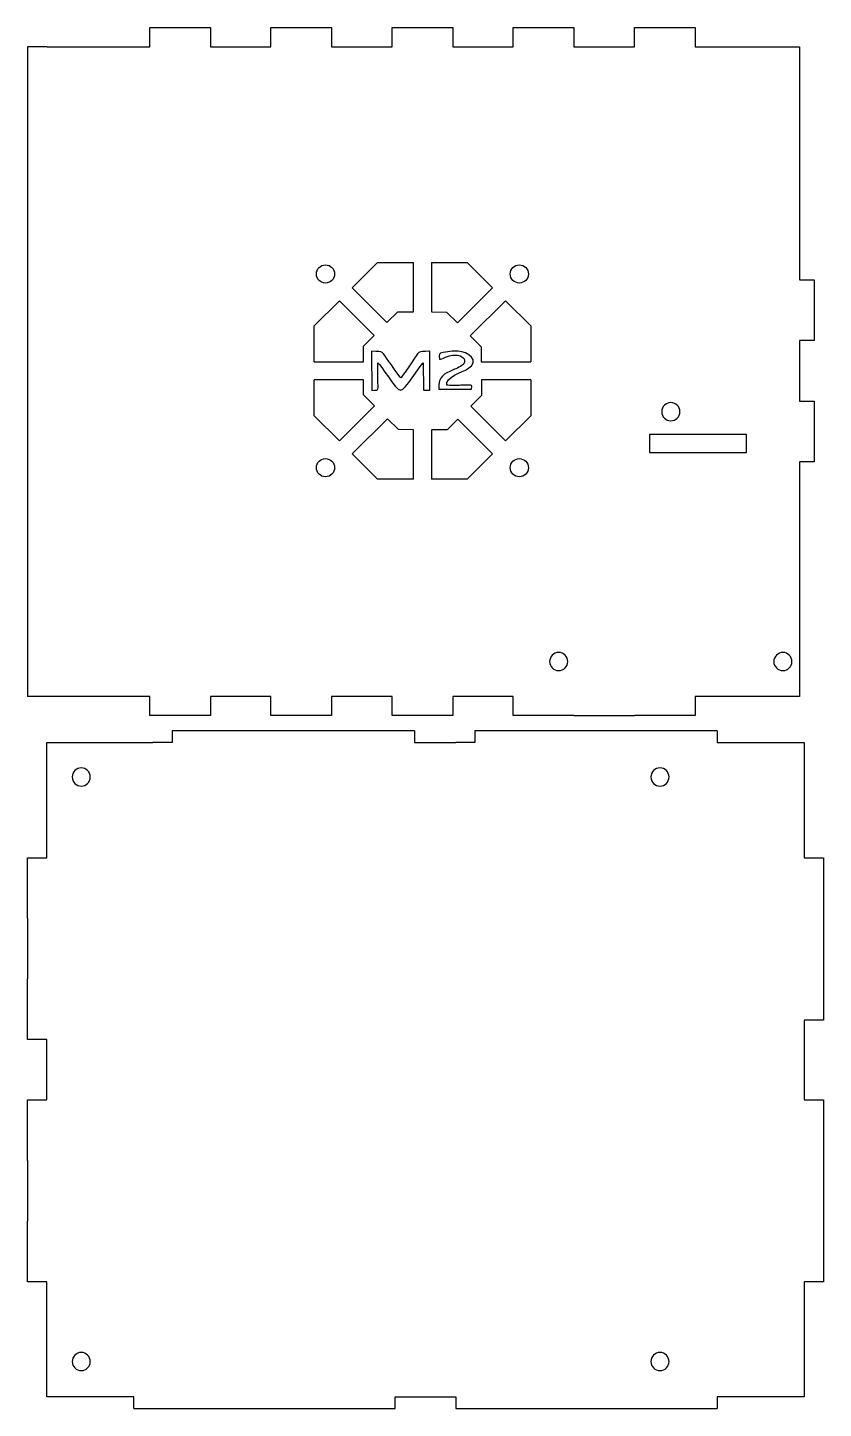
# Model space of a CAD drawing. Extents: x -24.1 to -10.2, y -0.6 to 8.4.
# Drawn here: x -24.07 to -18.9, y -0.6 to 8.37 of the extents above; entities that cross this region are included whole.
import ezdxf

# ---------------------------------------------------------------- set-up
doc = ezdxf.new("R2010")
doc.units = 0
doc.layers.add('LAYER_1', color=7, linetype='CONTINUOUS')

msp = doc.modelspace()

# ---------------------------------------------------------------- linework, layer by layer
at = {"layer": 'LAYER_1'}
for centre in [(-22.135, 6.7721), (-20.8751, 6.7721), (-22.135, 5.5122), (-20.8751, 5.5122)]:
    msp.add_ellipse(centre, major_axis=(0, 0.0591), ratio=1, dxfattribs=at)
for points in [[(-23.2767, 8.2481), (-23.2767, 8.2481), (-23.2767, 8.3731), (-23.2767, 8.3731)], [(-23.2767, 8.3731), (-23.2767, 8.3731), (-22.883, 8.3731), (-22.883, 8.3731)], [(-22.883, 8.3731), (-22.883, 8.3731), (-22.883, 8.2481), (-22.883, 8.2481)], [(-22.4893, 8.2481), (-22.4893, 8.2481), (-22.4893, 8.3731), (-22.4893, 8.3731)], [(-22.4893, 8.3731), (-22.4893, 8.3731), (-22.0956, 8.3731), (-22.0956, 8.3731)], [(-22.0956, 8.3731), (-22.0956, 8.3731), (-22.0956, 8.2481), (-22.0956, 8.2481)], [(-21.7019, 8.2481), (-21.7019, 8.2481), (-21.7019, 8.3731), (-21.7019, 8.3731)], [(-21.7019, 8.3731), (-21.7019, 8.3731), (-21.3082, 8.3731), (-21.3082, 8.3731)], [(-21.3082, 8.3731), (-21.3082, 8.3731), (-21.3082, 8.2481), (-21.3082, 8.2481)], [(-20.9145, 8.2481), (-20.9145, 8.2481), (-20.9145, 8.3731), (-20.9145, 8.3731)], [(-20.9145, 8.3731), (-20.9145, 8.3731), (-20.5208, 8.3731), (-20.5208, 8.3731)], [(-20.5208, 8.3731), (-20.5208, 8.3731), (-20.5208, 8.2481), (-20.5208, 8.2481)], [(-20.1271, 8.2481), (-20.1271, 8.2481), (-20.1271, 8.3731), (-20.1271, 8.3731)], [(-20.1271, 8.3731), (-20.1271, 8.3731), (-19.7334, 8.3731), (-19.7334, 8.3731)], [(-19.7334, 8.3731), (-19.7334, 8.3731), (-19.7334, 8.2481), (-19.7334, 8.2481)], [(-24.0707, 8.2481), (-24.0707, 8.2481), (-24.0707, 4.0261), (-24.0707, 4.0261)], [(-23.9457, 8.2481), (-23.9457, 8.2481), (-24.0707, 8.2481), (-24.0707, 8.2481)], [(-23.9457, 8.2481), (-23.9457, 8.2481), (-23.2767, 8.2481), (-23.2767, 8.2481)], [(-22.883, 8.2481), (-22.883, 8.2481), (-22.4893, 8.2481), (-22.4893, 8.2481)], [(-22.0956, 8.2481), (-22.0956, 8.2481), (-21.7019, 8.2481), (-21.7019, 8.2481)], [(-21.3082, 8.2481), (-21.3082, 8.2481), (-20.9145, 8.2481), (-20.9145, 8.2481)], [(-20.5208, 8.2481), (-20.5208, 8.2481), (-20.1271, 8.2481), (-20.1271, 8.2481)], [(-19.7334, 8.2481), (-19.7334, 8.2481), (-19.0544, 8.2481), (-19.0544, 8.2481)], [(-19.0544, 8.2481), (-19.0544, 8.2481), (-19.0544, 7.5201), (-19.0544, 7.5201)], [(-19.0544, 7.5201), (-19.0544, 7.5201), (-19.0544, 7.1264), (-19.0544, 7.1264)], [(-19.0544, 7.1264), (-19.0544, 7.1264), (-19.0544, 6.7327), (-19.0544, 6.7327)], [(-21.5641, 6.5254), (-21.5641, 6.5254), (-21.5641, 6.8459), (-21.5641, 6.8459)], [(-21.446, 6.8459), (-21.446, 6.8459), (-21.446, 6.5248), (-21.446, 6.5248)], [(-19.0544, 6.7327), (-19.0544, 6.7327), (-18.9594, 6.7327), (-18.9594, 6.7327)], [(-18.9594, 6.7327), (-18.9594, 6.7327), (-18.9594, 6.339), (-18.9594, 6.339)], [(-21.9609, 6.6815), (-21.9609, 6.6815), (-21.7356, 6.4562), (-21.7356, 6.4562)], [(-21.2774, 6.4533), (-21.2774, 6.4533), (-21.0492, 6.6815), (-21.0492, 6.6815)], [(-21.8191, 6.3727), (-21.8191, 6.3727), (-22.0444, 6.598), (-22.0444, 6.598)], [(-20.9657, 6.598), (-20.9657, 6.598), (-21.1939, 6.3697), (-21.1939, 6.3697)], [(-18.9594, 6.339), (-18.9594, 6.339), (-19.0544, 6.339), (-19.0544, 6.339)], [(-19.0544, 6.339), (-19.0544, 6.339), (-19.0544, 5.9453), (-19.0544, 5.9453)], [(-22.2088, 6.2012), (-22.2088, 6.2012), (-21.8884, 6.2012), (-21.8884, 6.2012)], [(-21.1224, 6.2012), (-21.1224, 6.2012), (-20.8013, 6.2012), (-20.8013, 6.2012)], [(-21.8877, 6.0831), (-21.8877, 6.0831), (-22.2088, 6.0831), (-22.2088, 6.0831)], [(-20.8013, 6.0831), (-20.8013, 6.0831), (-21.1217, 6.0831), (-21.1217, 6.0831)], [(-19.0544, 5.9453), (-19.0544, 5.9453), (-18.9594, 5.9453), (-18.9594, 5.9453)], [(-18.9594, 5.9453), (-18.9594, 5.9453), (-18.9594, 5.5516), (-18.9594, 5.5516)], [(-22.0444, 5.6863), (-22.0444, 5.6863), (-21.8162, 5.9145), (-21.8162, 5.9145)], [(-21.191, 5.9116), (-21.191, 5.9116), (-20.9657, 5.6863), (-20.9657, 5.6863)], [(-21.7326, 5.831), (-21.7326, 5.831), (-21.9609, 5.6028), (-21.9609, 5.6028)], [(-21.5641, 5.4384), (-21.5641, 5.4384), (-21.5641, 5.7595), (-21.5641, 5.7595)], [(-21.446, 5.7588), (-21.446, 5.7588), (-21.446, 5.4384), (-21.446, 5.4384)], [(-21.0492, 5.6028), (-21.0492, 5.6028), (-21.2745, 5.8281), (-21.2745, 5.8281)], [(-18.9594, 5.5516), (-18.9594, 5.5516), (-19.0544, 5.5516), (-19.0544, 5.5516)], [(-19.0544, 5.5516), (-19.0544, 5.5516), (-19.0544, 5.1579), (-19.0544, 5.1579)], [(-19.0544, 5.1579), (-19.0544, 5.1579), (-19.0544, 4.7642), (-19.0544, 4.7642)], [(-19.0544, 4.7642), (-19.0544, 4.7642), (-19.0544, 4.0261), (-19.0544, 4.0261)], [(-23.9457, 4.0261), (-23.9457, 4.0261), (-24.0707, 4.0261), (-24.0707, 4.0261)], [(-23.2767, 4.0261), (-23.2767, 4.0261), (-23.9457, 4.0261), (-23.9457, 4.0261)], [(-23.2767, 3.9011), (-23.2767, 3.9011), (-23.2767, 4.0261), (-23.2767, 4.0261)], [(-22.4893, 4.0261), (-22.4893, 4.0261), (-22.883, 4.0261), (-22.883, 4.0261)], [(-22.883, 4.0261), (-22.883, 4.0261), (-22.883, 3.9011), (-22.883, 3.9011)], [(-22.4893, 3.9011), (-22.4893, 3.9011), (-22.4893, 4.0261), (-22.4893, 4.0261)], [(-21.7019, 4.0261), (-21.7019, 4.0261), (-22.0956, 4.0261), (-22.0956, 4.0261)], [(-22.0956, 4.0261), (-22.0956, 4.0261), (-22.0956, 3.9011), (-22.0956, 3.9011)], [(-21.7019, 3.9011), (-21.7019, 3.9011), (-21.7019, 4.0261), (-21.7019, 4.0261)], [(-20.9145, 4.0261), (-20.9145, 4.0261), (-21.3082, 4.0261), (-21.3082, 4.0261)], [(-21.3082, 4.0261), (-21.3082, 4.0261), (-21.3082, 3.9011), (-21.3082, 3.9011)], [(-20.9145, 3.9011), (-20.9145, 3.9011), (-20.9145, 4.0261), (-20.9145, 4.0261)], [(-19.0544, 4.0261), (-19.0544, 4.0261), (-19.7334, 4.0261), (-19.7334, 4.0261)], [(-19.7334, 4.0261), (-19.7334, 4.0261), (-19.7334, 3.9011), (-19.7334, 3.9011)], [(-22.883, 3.9011), (-22.883, 3.9011), (-23.2767, 3.9011), (-23.2767, 3.9011)], [(-22.0956, 3.9011), (-22.0956, 3.9011), (-22.4893, 3.9011), (-22.4893, 3.9011)], [(-21.3082, 3.9011), (-21.3082, 3.9011), (-21.7019, 3.9011), (-21.7019, 3.9011)], [(-20.5208, 3.9011), (-20.5208, 3.9011), (-20.9145, 3.9011), (-20.9145, 3.9011)], [(-20.5208, 3.9011), (-20.5208, 3.9011), (-20.1271, 3.9011), (-20.1271, 3.9011)], [(-19.7334, 3.9011), (-19.7334, 3.9011), (-20.1271, 3.9011), (-20.1271, 3.9011)], [(-21.5571, 3.8013), (-21.5571, 3.8013), (-23.1319, 3.8013), (-23.1319, 3.8013)], [(-21.5571, 3.8013), (-21.5571, 3.8013), (-21.5571, 3.7255), (-21.5571, 3.7255)], [(-19.5886, 3.8013), (-19.5886, 3.8013), (-21.1634, 3.8013), (-21.1634, 3.8013)], [(-19.5886, 3.8013), (-19.5886, 3.8013), (-19.5886, 3.7255), (-19.5886, 3.7255)], [(-23.9457, 2.9774), (-23.9457, 2.9774), (-23.9457, 3.7255), (-23.9457, 3.7255)], [(-23.9457, 3.7255), (-23.9457, 3.7255), (-23.2567, 3.7255), (-23.2567, 3.7255)], [(-21.5571, 3.7255), (-21.5571, 3.7255), (-21.2882, 3.7255), (-21.2882, 3.7255)], [(-19.5886, 3.7255), (-19.5886, 3.7255), (-19.0244, 3.7255), (-19.0244, 3.7255)], [(-19.0244, 3.7255), (-19.0244, 3.7255), (-19.0244, 2.9774), (-19.0244, 2.9774)], [(-24.0707, 2.5837), (-24.0707, 2.5837), (-24.0707, 2.9774), (-24.0707, 2.9774)], [(-24.0707, 2.9774), (-24.0707, 2.9774), (-23.9457, 2.9774), (-23.9457, 2.9774)], [(-19.0244, 2.9774), (-19.0244, 2.9774), (-18.8994, 2.9774), (-18.8994, 2.9774)], [(-18.8994, 2.9774), (-18.8994, 2.9774), (-18.8994, 2.5837), (-18.8994, 2.5837)], [(-24.0707, 2.5837), (-24.0707, 2.5837), (-24.0707, 2.19), (-24.0707, 2.19)], [(-18.8994, 2.5837), (-18.8994, 2.5837), (-18.8994, 2.19), (-18.8994, 2.19)], [(-24.0707, 1.7963), (-24.0707, 1.7963), (-24.0707, 2.19), (-24.0707, 2.19)], [(-18.8994, 2.19), (-18.8994, 2.19), (-18.8994, 1.9211), (-18.8994, 1.9211)], [(-23.9457, 1.7963), (-23.9457, 1.7963), (-24.0707, 1.7963), (-24.0707, 1.7963)], [(-23.9457, 1.4026), (-23.9457, 1.4026), (-23.9457, 1.7963), (-23.9457, 1.7963)], [(-19.0244, 1.7963), (-19.0244, 1.7963), (-19.0244, 1.4026), (-19.0244, 1.4026)], [(-24.0707, 1.0089), (-24.0707, 1.0089), (-24.0707, 1.4026), (-24.0707, 1.4026)], [(-24.0707, 1.4026), (-24.0707, 1.4026), (-23.9457, 1.4026), (-23.9457, 1.4026)], [(-19.0244, 1.4026), (-19.0244, 1.4026), (-18.8994, 1.4026), (-18.8994, 1.4026)], [(-18.8994, 1.4026), (-18.8994, 1.4026), (-18.8994, 1.0089), (-18.8994, 1.0089)], [(-24.0707, 1.0089), (-24.0707, 1.0089), (-24.0707, 0.6152), (-24.0707, 0.6152)], [(-18.8994, 1.0089), (-18.8994, 1.0089), (-18.8994, 0.6152), (-18.8994, 0.6152)], [(-24.0707, 0.2215), (-24.0707, 0.2215), (-24.0707, 0.6152), (-24.0707, 0.6152)], [(-18.8994, 0.6152), (-18.8994, 0.6152), (-18.8994, 0.2215), (-18.8994, 0.2215)], [(-23.9457, 0.2215), (-23.9457, 0.2215), (-24.0707, 0.2215), (-24.0707, 0.2215)], [(-23.9457, -0.5265), (-23.9457, -0.5265), (-23.9457, 0.2215), (-23.9457, 0.2215)], [(-18.8994, 0.2215), (-18.8994, 0.2215), (-19.0244, 0.2215), (-19.0244, 0.2215)], [(-19.0244, 0.2215), (-19.0244, 0.2215), (-19.0244, -0.5265), (-19.0244, -0.5265)], [(-23.3815, -0.5265), (-23.3815, -0.5265), (-23.9457, -0.5265), (-23.9457, -0.5265)], [(-23.3815, -0.6021), (-23.3815, -0.6021), (-23.3815, -0.5265), (-23.3815, -0.5265)], [(-21.6819, -0.6021), (-21.6819, -0.6021), (-21.6819, -0.5265), (-21.6819, -0.5265)], [(-21.6819, -0.5265), (-21.6819, -0.5265), (-21.2882, -0.5265), (-21.2882, -0.5265)], [(-21.2882, -0.5265), (-21.2882, -0.5265), (-21.2882, -0.6021), (-21.2882, -0.6021)], [(-19.0244, -0.5265), (-19.0244, -0.5265), (-19.5886, -0.5265), (-19.5886, -0.5265)], [(-19.5886, -0.5265), (-19.5886, -0.5265), (-19.5886, -0.6021), (-19.5886, -0.6021)], [(-23.3815, -0.6021), (-23.3815, -0.6021), (-21.6819, -0.6021), (-21.6819, -0.6021)], [(-21.2882, -0.6021), (-21.2882, -0.6021), (-19.5886, -0.6021), (-19.5886, -0.6021)]]:
    msp.add_open_spline(points, degree=3, dxfattribs=at)
for points, knots in [([(-21.9609, 6.6815), (-21.9609, 6.6815), (-21.7965, 6.8459), (-21.7965, 6.8459), (-21.7965, 6.8459), (-21.7965, 6.8459), (-21.5641, 6.8459), (-21.5641, 6.8459)], [0, 0, 0, 0, 0.333333, 0.333333, 0.333333, 0.333333, 1, 1, 1, 1]), ([(-21.446, 6.8459), (-21.446, 6.8459), (-21.2135, 6.8459), (-21.2135, 6.8459), (-21.2135, 6.8459), (-21.2135, 6.8459), (-21.0492, 6.6815), (-21.0492, 6.6815)], [0, 0, 0, 0, 0.333333, 0.333333, 0.333333, 0.333333, 1, 1, 1, 1]), ([(-22.2088, 6.2012), (-22.2088, 6.2012), (-22.2088, 6.4336), (-22.2088, 6.4336), (-22.2088, 6.4336), (-22.2088, 6.4336), (-22.0444, 6.598), (-22.0444, 6.598)], [0, 0, 0, 0, 0.333333, 0.333333, 0.333333, 0.333333, 1, 1, 1, 1]), ([(-20.9657, 6.598), (-20.9657, 6.598), (-20.8013, 6.4336), (-20.8013, 6.4336), (-20.8013, 6.4336), (-20.8013, 6.4336), (-20.8013, 6.2012), (-20.8013, 6.2012)], [0, 0, 0, 0, 0.333333, 0.333333, 0.333333, 0.333333, 1, 1, 1, 1]), ([(-21.7356, 6.4562), (-21.7356, 6.4562), (-21.6658, 6.526), (-21.6658, 6.526), (-21.6658, 6.526), (-21.6658, 6.526), (-21.5641, 6.5254), (-21.5641, 6.5254)], [0, 0, 0, 0, 0.333333, 0.333333, 0.333333, 0.333333, 1, 1, 1, 1]), ([(-21.446, 6.5248), (-21.446, 6.5248), (-21.3485, 6.5243), (-21.3485, 6.5243), (-21.3485, 6.5243), (-21.3485, 6.5243), (-21.2775, 6.4532), (-21.2775, 6.4532)], [0, 0, 0, 0, 0.333333, 0.333333, 0.333333, 0.333333, 1, 1, 1, 1]), ([(-21.8884, 6.2012), (-21.8884, 6.2012), (-21.8889, 6.3028), (-21.8889, 6.3028), (-21.8889, 6.3028), (-21.8889, 6.3028), (-21.8191, 6.3727), (-21.8191, 6.3727)], [0, 0, 0, 0, 0.333333, 0.333333, 0.333333, 0.333333, 1, 1, 1, 1]), ([(-21.1939, 6.3697), (-21.1939, 6.3697), (-21.1229, 6.2987), (-21.1229, 6.2987), (-21.1229, 6.2987), (-21.1229, 6.2987), (-21.1224, 6.2012), (-21.1224, 6.2012)], [0, 0, 0, 0, 0.333333, 0.333333, 0.333333, 0.333333, 1, 1, 1, 1]), ([(-21.8333, 6.0153), (-21.8333, 6.0153), (-21.8353, 6.2667), (-21.8353, 6.2667), (-21.8353, 6.2667), (-21.8353, 6.2667), (-21.8353, 6.2689), (-21.8353, 6.2689), (-21.8353, 6.2689), (-21.751, 6.2689), (-21.7721, 6.2701), (-21.7226, 6.2025), (-21.7226, 6.2025), (-21.7122, 6.1883), (-21.6512, 6.0999), (-21.645, 6.0958), (-21.645, 6.0958), (-21.6221, 6.1246), (-21.5943, 6.1675), (-21.5711, 6.2016), (-21.5711, 6.2016), (-21.5259, 6.2683), (-21.5385, 6.2689), (-21.4592, 6.2689), (-21.4592, 6.2689), (-21.4592, 6.2689), (-21.4571, 6.2689), (-21.4571, 6.2689), (-21.4571, 6.2689), (-21.4571, 6.2689), (-21.4572, 6.017), (-21.4572, 6.017), (-21.4572, 6.017), (-21.4572, 6.017), (-21.4587, 6.0154), (-21.4587, 6.0154), (-21.4587, 6.0154), (-21.4587, 6.0154), (-21.4967, 6.0159), (-21.4967, 6.0159), (-21.4967, 6.0159), (-21.4967, 6.0159), (-21.499, 6.0181), (-21.499, 6.0181), (-21.499, 6.0181), (-21.499, 6.0181), (-21.4992, 6.1931), (-21.4992, 6.1931), (-21.4992, 6.1931), (-21.5289, 6.1701), (-21.6159, 6.0151), (-21.6471, 6.0159), (-21.6471, 6.0159), (-21.6793, 6.0166), (-21.776, 6.1868), (-21.7952, 6.1931), (-21.7952, 6.1931), (-21.7952, 6.1569), (-21.7953, 6.1208), (-21.7952, 6.0847), (-21.7952, 6.0847), (-21.7952, 6.0205), (-21.7793, 6.0153), (-21.8333, 6.0153)], [0, 0, 0, 0, 0.058824, 0.058824, 0.058824, 0.058824, 0.117647, 0.117647, 0.117647, 0.117647, 0.176471, 0.176471, 0.176471, 0.176471, 0.235294, 0.235294, 0.235294, 0.235294, 0.294118, 0.294118, 0.294118, 0.294118, 0.352941, 0.352941, 0.352941, 0.352941, 0.411765, 0.411765, 0.411765, 0.411765, 0.470588, 0.470588, 0.470588, 0.470588, 0.529412, 0.529412, 0.529412, 0.529412, 0.588235, 0.588235, 0.588235, 0.588235, 0.647059, 0.647059, 0.647059, 0.647059, 0.705882, 0.705882, 0.705882, 0.705882, 0.764706, 0.764706, 0.764706, 0.764706, 0.823529, 0.823529, 0.823529, 0.823529, 0.882353, 0.882353, 0.882353, 0.882353, 1, 1, 1, 1]), ([(-21.3951, 6.2169), (-21.3951, 6.2521), (-21.4028, 6.2552), (-21.37, 6.2612), (-21.37, 6.2612), (-21.3511, 6.2646), (-21.3306, 6.2689), (-21.3111, 6.2689), (-21.3111, 6.2689), (-21.3111, 6.2689), (-21.2732, 6.2689), (-21.2732, 6.2689), (-21.2732, 6.2689), (-21.2082, 6.2689), (-21.1263, 6.2075), (-21.2111, 6.1541), (-21.2111, 6.1541), (-21.2376, 6.1374), (-21.3654, 6.0974), (-21.3455, 6.0496), (-21.3455, 6.0496), (-21.3348, 6.0443), (-21.2724, 6.0479), (-21.2551, 6.0479), (-21.2551, 6.0479), (-21.2394, 6.0479), (-21.2241, 6.0481), (-21.2085, 6.0485), (-21.2085, 6.0485), (-21.18, 6.0493), (-21.1851, 6.0511), (-21.1851, 6.024), (-21.1851, 6.024), (-21.1851, 6.024), (-21.1871, 6.024), (-21.1871, 6.024), (-21.1871, 6.024), (-21.1871, 6.024), (-21.3991, 6.024), (-21.3991, 6.024), (-21.3991, 6.024), (-21.3991, 6.024), (-21.3991, 6.0262), (-21.3991, 6.0262), (-21.3991, 6.0262), (-21.3991, 6.1099), (-21.3679, 6.1201), (-21.3042, 6.1487), (-21.3042, 6.1487), (-21.2862, 6.1567), (-21.2476, 6.1709), (-21.2364, 6.1884), (-21.2364, 6.1884), (-21.2168, 6.2191), (-21.2546, 6.2429), (-21.2791, 6.2429), (-21.2791, 6.2429), (-21.2791, 6.2429), (-21.3091, 6.2429), (-21.3091, 6.2429), (-21.3091, 6.2429), (-21.3315, 6.2429), (-21.3815, 6.2169), (-21.3951, 6.2169)], [0, 0, 0, 0, 0.058824, 0.058824, 0.058824, 0.058824, 0.117647, 0.117647, 0.117647, 0.117647, 0.176471, 0.176471, 0.176471, 0.176471, 0.235294, 0.235294, 0.235294, 0.235294, 0.294118, 0.294118, 0.294118, 0.294118, 0.352941, 0.352941, 0.352941, 0.352941, 0.411765, 0.411765, 0.411765, 0.411765, 0.470588, 0.470588, 0.470588, 0.470588, 0.529412, 0.529412, 0.529412, 0.529412, 0.588235, 0.588235, 0.588235, 0.588235, 0.647059, 0.647059, 0.647059, 0.647059, 0.705882, 0.705882, 0.705882, 0.705882, 0.764706, 0.764706, 0.764706, 0.764706, 0.823529, 0.823529, 0.823529, 0.823529, 0.882353, 0.882353, 0.882353, 0.882353, 1, 1, 1, 1]), ([(-22.0444, 5.6863), (-22.0444, 5.6863), (-22.2088, 5.8506), (-22.2088, 5.8506), (-22.2088, 5.8506), (-22.2088, 5.8506), (-22.2088, 6.0831), (-22.2088, 6.0831)], [0, 0, 0, 0, 0.333333, 0.333333, 0.333333, 0.333333, 1, 1, 1, 1]), ([(-21.8162, 5.9145), (-21.8162, 5.9145), (-21.8872, 5.9855), (-21.8872, 5.9855), (-21.8872, 5.9855), (-21.8872, 5.9855), (-21.8877, 6.0831), (-21.8877, 6.0831)], [0, 0, 0, 0, 0.333333, 0.333333, 0.333333, 0.333333, 1, 1, 1, 1]), ([(-21.1217, 6.0831), (-21.1217, 6.0831), (-21.1212, 5.9814), (-21.1212, 5.9814), (-21.1212, 5.9814), (-21.1212, 5.9814), (-21.191, 5.9116), (-21.191, 5.9116)], [0, 0, 0, 0, 0.333333, 0.333333, 0.333333, 0.333333, 1, 1, 1, 1]), ([(-20.8013, 6.0831), (-20.8013, 6.0831), (-20.8013, 5.8506), (-20.8013, 5.8506), (-20.8013, 5.8506), (-20.8013, 5.8506), (-20.9657, 5.6863), (-20.9657, 5.6863)], [0, 0, 0, 0, 0.333333, 0.333333, 0.333333, 0.333333, 1, 1, 1, 1]), ([(-19.8318, 5.8764), (-19.8318, 5.8438), (-19.8582, 5.8173), (-19.8909, 5.8173), (-19.8909, 5.8173), (-19.9235, 5.8173), (-19.9499, 5.8438), (-19.9499, 5.8764), (-19.9499, 5.8764), (-19.9499, 5.909), (-19.9235, 5.9354), (-19.8909, 5.9354), (-19.8909, 5.9354), (-19.8582, 5.9354), (-19.8318, 5.909), (-19.8318, 5.8764)], [0, 0, 0, 0, 0.2, 0.2, 0.2, 0.2, 0.4, 0.4, 0.4, 0.4, 0.6, 0.6, 0.6, 0.6, 1, 1, 1, 1]), ([(-21.5641, 5.7594), (-21.5641, 5.7594), (-21.6616, 5.76), (-21.6616, 5.76), (-21.6616, 5.76), (-21.6616, 5.76), (-21.7326, 5.831), (-21.7326, 5.831)], [0, 0, 0, 0, 0.333333, 0.333333, 0.333333, 0.333333, 1, 1, 1, 1]), ([(-21.2745, 5.8281), (-21.2745, 5.8281), (-21.3443, 5.7583), (-21.3443, 5.7583), (-21.3443, 5.7583), (-21.3443, 5.7583), (-21.446, 5.7588), (-21.446, 5.7588)], [0, 0, 0, 0, 0.333333, 0.333333, 0.333333, 0.333333, 1, 1, 1, 1]), ([(-19.3987, 5.7287), (-19.3987, 5.7287), (-19.3987, 5.6106), (-19.3987, 5.6106), (-19.3987, 5.6106), (-19.3987, 5.6106), (-20.0287, 5.6106), (-20.0287, 5.6106), (-20.0287, 5.6106), (-20.0287, 5.6106), (-20.0287, 5.7287), (-20.0287, 5.7287), (-20.0287, 5.7287), (-20.0287, 5.7287), (-19.3987, 5.7287), (-19.3987, 5.7287)], [0, 0, 0, 0, 0.2, 0.2, 0.2, 0.2, 0.4, 0.4, 0.4, 0.4, 0.6, 0.6, 0.6, 0.6, 1, 1, 1, 1]), ([(-21.5641, 5.4384), (-21.5641, 5.4384), (-21.7965, 5.4384), (-21.7965, 5.4384), (-21.7965, 5.4384), (-21.7965, 5.4384), (-21.9609, 5.6028), (-21.9609, 5.6028)], [0, 0, 0, 0, 0.333333, 0.333333, 0.333333, 0.333333, 1, 1, 1, 1]), ([(-21.0492, 5.6028), (-21.0492, 5.6028), (-21.2135, 5.4384), (-21.2135, 5.4384), (-21.2135, 5.4384), (-21.2135, 5.4384), (-21.446, 5.4384), (-21.446, 5.4384)], [0, 0, 0, 0, 0.333333, 0.333333, 0.333333, 0.333333, 1, 1, 1, 1]), ([(-20.5602, 4.2524), (-20.5602, 4.2197), (-20.5866, 4.1933), (-20.6192, 4.1933), (-20.6192, 4.1933), (-20.6518, 4.1933), (-20.6783, 4.2197), (-20.6783, 4.2524), (-20.6783, 4.2524), (-20.6783, 4.285), (-20.6518, 4.3114), (-20.6192, 4.3114), (-20.6192, 4.3114), (-20.5866, 4.3114), (-20.5602, 4.285), (-20.5602, 4.2524)], [0, 0, 0, 0, 0.2, 0.2, 0.2, 0.2, 0.4, 0.4, 0.4, 0.4, 0.6, 0.6, 0.6, 0.6, 1, 1, 1, 1]), ([(-19.1035, 4.2524), (-19.1035, 4.2197), (-19.1299, 4.1933), (-19.1625, 4.1933), (-19.1625, 4.1933), (-19.1951, 4.1933), (-19.2216, 4.2197), (-19.2216, 4.2524), (-19.2216, 4.2524), (-19.2216, 4.285), (-19.1951, 4.3114), (-19.1625, 4.3114), (-19.1625, 4.3114), (-19.1299, 4.3114), (-19.1035, 4.285), (-19.1035, 4.2524)], [0, 0, 0, 0, 0.2, 0.2, 0.2, 0.2, 0.4, 0.4, 0.4, 0.4, 0.6, 0.6, 0.6, 0.6, 1, 1, 1, 1]), ([(-23.1319, 3.8013), (-23.1319, 3.8013), (-23.1319, 3.7257), (-23.1319, 3.7257), (-23.1319, 3.7257), (-23.1319, 3.7257), (-23.2567, 3.7257), (-23.2567, 3.7257)], [0, 0, 0, 0, 0.333333, 0.333333, 0.333333, 0.333333, 1, 1, 1, 1]), ([(-21.1634, 3.8013), (-21.1634, 3.8013), (-21.1634, 3.7257), (-21.1634, 3.7257), (-21.1634, 3.7257), (-21.1634, 3.7257), (-21.2882, 3.7257), (-21.2882, 3.7257)], [0, 0, 0, 0, 0.333333, 0.333333, 0.333333, 0.333333, 1, 1, 1, 1]), ([(-23.7813, 3.5023), (-23.7813, 3.5349), (-23.7549, 3.5613), (-23.7223, 3.5613), (-23.7223, 3.5613), (-23.6897, 3.5613), (-23.6632, 3.5349), (-23.6632, 3.5023), (-23.6632, 3.5023), (-23.6632, 3.4696), (-23.6897, 3.4432), (-23.7223, 3.4432), (-23.7223, 3.4432), (-23.7549, 3.4432), (-23.7813, 3.4696), (-23.7813, 3.5023)], [0, 0, 0, 0, 0.2, 0.2, 0.2, 0.2, 0.4, 0.4, 0.4, 0.4, 0.6, 0.6, 0.6, 0.6, 1, 1, 1, 1]), ([(-20.0207, 3.5023), (-20.0207, 3.5349), (-19.9943, 3.5613), (-19.9617, 3.5613), (-19.9617, 3.5613), (-19.929, 3.5613), (-19.9026, 3.5349), (-19.9026, 3.5023), (-19.9026, 3.5023), (-19.9026, 3.4696), (-19.929, 3.4432), (-19.9617, 3.4432), (-19.9617, 3.4432), (-19.9943, 3.4432), (-20.0207, 3.4696), (-20.0207, 3.5023)], [0, 0, 0, 0, 0.2, 0.2, 0.2, 0.2, 0.4, 0.4, 0.4, 0.4, 0.6, 0.6, 0.6, 0.6, 1, 1, 1, 1]), ([(-18.8994, 1.9211), (-18.8994, 1.9211), (-19.0242, 1.9211), (-19.0242, 1.9211), (-19.0242, 1.9211), (-19.0242, 1.9211), (-19.0242, 1.7963), (-19.0242, 1.7963)], [0, 0, 0, 0, 0.333333, 0.333333, 0.333333, 0.333333, 1, 1, 1, 1]), ([(-23.7813, -0.2977), (-23.7813, -0.2651), (-23.7549, -0.2387), (-23.7223, -0.2387), (-23.7223, -0.2387), (-23.6897, -0.2387), (-23.6632, -0.2651), (-23.6632, -0.2977), (-23.6632, -0.2977), (-23.6632, -0.3304), (-23.6897, -0.3568), (-23.7223, -0.3568), (-23.7223, -0.3568), (-23.7549, -0.3568), (-23.7813, -0.3304), (-23.7813, -0.2977)], [0, 0, 0, 0, 0.2, 0.2, 0.2, 0.2, 0.4, 0.4, 0.4, 0.4, 0.6, 0.6, 0.6, 0.6, 1, 1, 1, 1]), ([(-20.0207, -0.2977), (-20.0207, -0.2651), (-19.9943, -0.2387), (-19.9617, -0.2387), (-19.9617, -0.2387), (-19.929, -0.2387), (-19.9026, -0.2651), (-19.9026, -0.2977), (-19.9026, -0.2977), (-19.9026, -0.3304), (-19.929, -0.3568), (-19.9617, -0.3568), (-19.9617, -0.3568), (-19.9943, -0.3568), (-20.0207, -0.3304), (-20.0207, -0.2977)], [0, 0, 0, 0, 0.2, 0.2, 0.2, 0.2, 0.4, 0.4, 0.4, 0.4, 0.6, 0.6, 0.6, 0.6, 1, 1, 1, 1])]:
    msp.add_open_spline(points, degree=3, knots=knots, dxfattribs=at)

doc.saveas('drawing.dxf')
